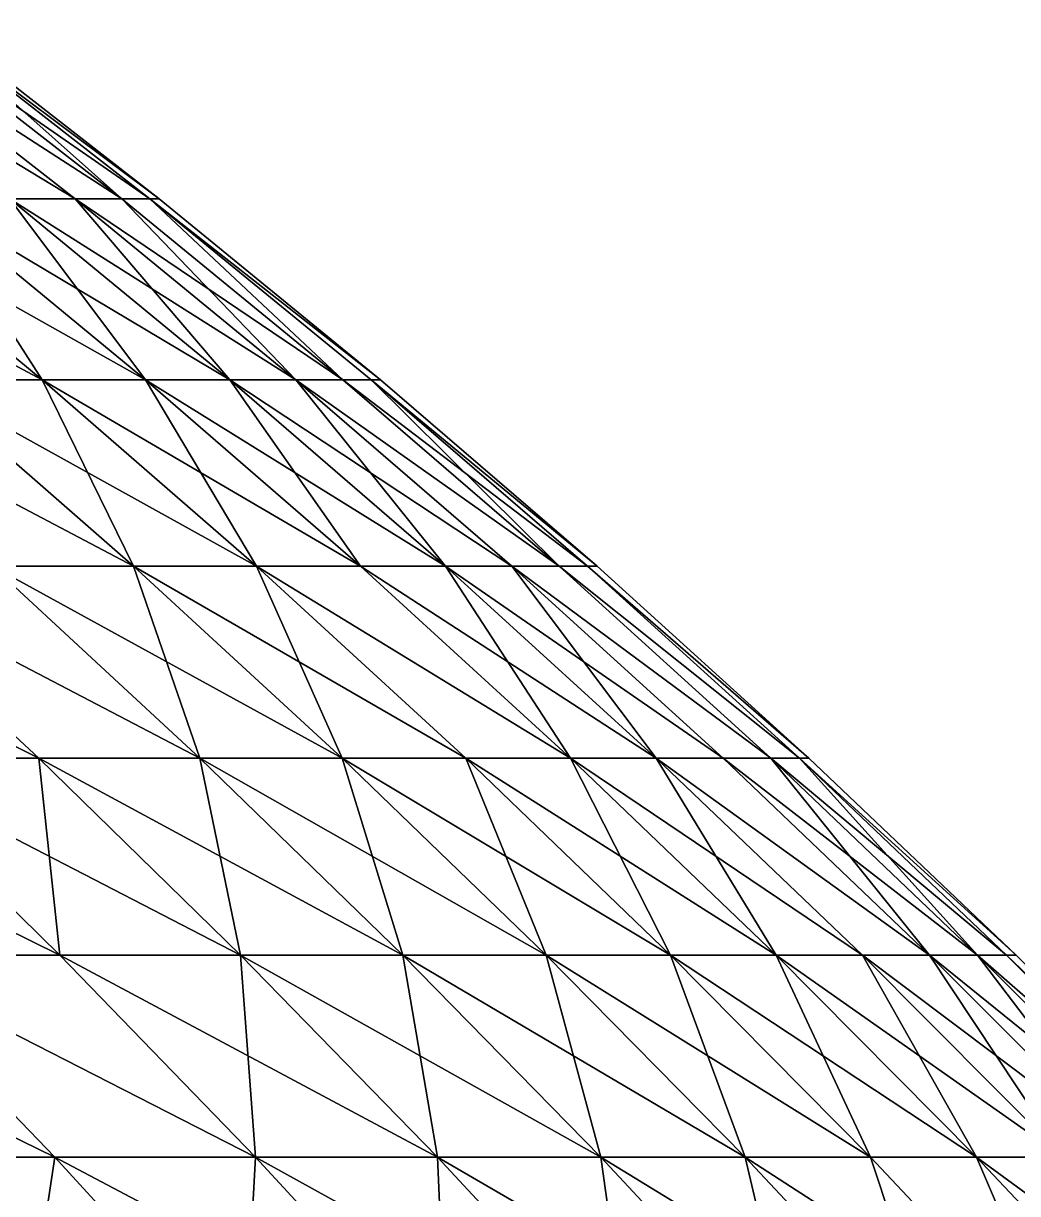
# Model space of a CAD drawing. Header units: millimetres. Extents: x -3250 to 6200, y -3250 to 3250.
# Drawn here: x 5889.3 to 5958.7, y 556.1 to 637.7 of the extents above; entities that cross this region are included whole.
import ezdxf

# ---------------------------------------------------------------- set-up
doc = ezdxf.new("R2010")
doc.units = ezdxf.units.MM
doc.header["$MEASUREMENT"] = 0
doc.layers.add('MESH_3D', color=2, linetype='CONTINUOUS')

msp = doc.modelspace()

# ---------------------------------------------------------------- linework, layer by layer
at = {"layer": 'MESH_3D'}
for points in [[(5872.692, 637.706, 2592.596), (5892.923, 625.465, 2643.157), (5888.362, 625.465, 2591.028)], [(5872.692, 637.706, 2592.596), (5877.219, 637.706, 2644.334), (5892.923, 625.465, 2643.157)], [(5877.219, 637.706, 2644.334), (5896.183, 625.465, 2695.384), (5892.923, 625.465, 2643.157)], [(5877.219, 637.706, 2644.334), (5880.454, 637.706, 2696.169), (5896.183, 625.465, 2695.384)], [(5877.219, 637.706, 24055.666), (5888.362, 625.465, 24108.972), (5892.923, 625.465, 24056.843)], [(5896.183, 625.465, 24004.616), (5877.219, 637.706, 24055.666), (5892.923, 625.465, 24056.843)], [(5880.454, 637.706, 24003.831), (5877.219, 637.706, 24055.666), (5896.183, 625.465, 24004.616)], [(5880.454, 637.706, 2696.169), (5898.139, 625.465, 2747.676), (5896.183, 625.465, 2695.384)], [(5880.454, 637.706, 2696.169), (5882.396, 637.706, 2748.068), (5898.139, 625.465, 2747.676)], [(5882.396, 637.706, 23951.932), (5880.454, 637.706, 24003.831), (5896.183, 625.465, 24004.616)], [(5882.396, 637.706, 2748.068), (5898.792, 625.465, 2800), (5898.139, 625.465, 2747.676)], [(5882.396, 637.706, 2748.068), (5883.044, 637.706, 2800), (5898.792, 625.465, 2800)], [(5882.396, 637.706, 23951.932), (5896.183, 625.465, 24004.616), (5898.139, 625.465, 23952.324)], [(5882.396, 637.706, 23951.932), (5898.139, 625.465, 23952.324), (5898.792, 625.465, 23900)], [(5882.396, 637.706, 23951.932), (5898.792, 625.465, 23900), (5883.044, 637.706, 23900)], [(5898.792, 625.465, 23900), (5898.792, 625.465, 2800), (5883.044, 637.706, 2800)], [(5883.044, 637.706, 23900), (5898.792, 625.465, 23900), (5883.044, 637.706, 2800)], [(5866.906, 625.465, 2435.549), (5890.616, 612.836, 2484.89), (5882.11, 612.836, 2432.868)], [(5866.906, 625.465, 2435.549), (5875.35, 625.465, 2487.191), (5890.616, 612.836, 2484.89)], [(5875.35, 625.465, 2487.191), (5882.504, 625.465, 2539.028), (5897.822, 612.836, 2537.109)], [(5875.35, 625.465, 2487.191), (5897.822, 612.836, 2537.109), (5890.616, 612.836, 2484.89)], [(5875.35, 625.465, 24212.809), (5882.11, 612.836, 24267.132), (5890.616, 612.836, 24215.11)], [(5882.504, 625.465, 24160.972), (5875.35, 625.465, 24212.809), (5890.616, 612.836, 24215.11)], [(5882.504, 625.465, 2539.028), (5888.362, 625.465, 2591.028), (5903.724, 612.836, 2589.491)], [(5882.504, 625.465, 2539.028), (5903.724, 612.836, 2589.491), (5897.822, 612.836, 2537.109)], [(5882.504, 625.465, 24160.972), (5890.616, 612.836, 24215.11), (5897.822, 612.836, 24162.891)], [(5888.362, 625.465, 24108.972), (5882.504, 625.465, 24160.972), (5897.822, 612.836, 24162.891)], [(5888.362, 625.465, 2591.028), (5892.923, 625.465, 2643.157), (5908.318, 612.836, 2642.003)], [(5888.362, 625.465, 2591.028), (5908.318, 612.836, 2642.003), (5903.724, 612.836, 2589.491)], [(5888.362, 625.465, 24108.972), (5897.822, 612.836, 24162.891), (5903.724, 612.836, 24110.509)], [(5892.923, 625.465, 24056.843), (5888.362, 625.465, 24108.972), (5903.724, 612.836, 24110.509)], [(5892.923, 625.465, 2643.157), (5911.602, 612.836, 2694.614), (5908.318, 612.836, 2642.003)], [(5892.923, 625.465, 2643.157), (5896.183, 625.465, 2695.384), (5911.602, 612.836, 2694.614)], [(5892.923, 625.465, 24056.843), (5903.724, 612.836, 24110.509), (5908.318, 612.836, 24057.997)], [(5896.183, 625.465, 24004.616), (5892.923, 625.465, 24056.843), (5908.318, 612.836, 24057.997)], [(5896.183, 625.465, 2695.384), (5898.139, 625.465, 2747.676), (5911.602, 612.836, 2694.614)], [(5896.183, 625.465, 24004.616), (5908.318, 612.836, 24057.997), (5911.602, 612.836, 24005.386)], [(5898.139, 625.465, 23952.324), (5896.183, 625.465, 24004.616), (5911.602, 612.836, 24005.386)], [(5898.139, 625.465, 2747.676), (5898.792, 625.465, 2800), (5914.23, 612.836, 2800)], [(5898.139, 625.465, 2747.676), (5914.23, 612.836, 2800), (5913.573, 612.836, 2747.291)], [(5911.602, 612.836, 2694.614), (5898.139, 625.465, 2747.676), (5913.573, 612.836, 2747.291)], [(5898.139, 625.465, 23952.324), (5913.573, 612.836, 23952.709), (5914.23, 612.836, 23900)], [(5898.139, 625.465, 23952.324), (5911.602, 612.836, 24005.386), (5913.573, 612.836, 23952.709)], [(5898.139, 625.465, 23952.324), (5914.23, 612.836, 23900), (5898.792, 625.465, 23900)], [(5914.23, 612.836, 23900), (5914.23, 612.836, 2800), (5898.792, 625.465, 2800)], [(5898.792, 625.465, 23900), (5914.23, 612.836, 23900), (5898.792, 625.465, 2800)], [(5872.31, 612.836, 2381.073), (5882.11, 612.836, 2432.868), (5896.999, 599.825, 2430.242)], [(5872.31, 612.836, 2381.073), (5896.999, 599.825, 2430.242), (5887.129, 599.825, 2378.078)], [(5882.11, 612.836, 2432.868), (5890.616, 612.836, 2484.89), (5905.566, 599.825, 2482.637)], [(5882.11, 612.836, 2432.868), (5905.566, 599.825, 2482.637), (5896.999, 599.825, 2430.242)], [(5882.11, 612.836, 24267.132), (5887.129, 599.825, 24321.922), (5896.999, 599.825, 24269.758)], [(5890.616, 612.836, 24215.11), (5882.11, 612.836, 24267.132), (5896.999, 599.825, 24269.758)], [(5890.616, 612.836, 2484.89), (5897.822, 612.836, 2537.109), (5912.823, 599.825, 2535.229)], [(5890.616, 612.836, 2484.89), (5912.823, 599.825, 2535.229), (5905.566, 599.825, 2482.637)], [(5890.616, 612.836, 24215.11), (5896.999, 599.825, 24269.758), (5905.566, 599.825, 24217.363)], [(5897.822, 612.836, 24162.891), (5890.616, 612.836, 24215.11), (5905.566, 599.825, 24217.363)], [(5897.822, 612.836, 2537.109), (5918.767, 599.825, 2587.985), (5912.823, 599.825, 2535.229)], [(5897.822, 612.836, 2537.109), (5903.724, 612.836, 2589.491), (5918.767, 599.825, 2587.985)], [(5897.822, 612.836, 24162.891), (5905.566, 599.825, 24217.363), (5912.823, 599.825, 24164.771)], [(5903.724, 612.836, 24110.509), (5897.822, 612.836, 24162.891), (5912.823, 599.825, 24164.771)], [(5903.724, 612.836, 2589.491), (5908.318, 612.836, 2642.003), (5923.395, 599.825, 2640.874)], [(5903.724, 612.836, 2589.491), (5923.395, 599.825, 2640.874), (5918.767, 599.825, 2587.985)], [(5903.724, 612.836, 24110.509), (5912.823, 599.825, 24164.771), (5918.767, 599.825, 24112.015)], [(5908.318, 612.836, 24057.997), (5903.724, 612.836, 24110.509), (5918.767, 599.825, 24112.015)], [(5908.318, 612.836, 2642.003), (5911.602, 612.836, 2694.614), (5926.702, 599.825, 2693.861)], [(5908.318, 612.836, 2642.003), (5926.702, 599.825, 2693.861), (5923.395, 599.825, 2640.874)], [(5908.318, 612.836, 24057.997), (5918.767, 599.825, 24112.015), (5923.395, 599.825, 24059.126)], [(5926.702, 599.825, 24006.139), (5908.318, 612.836, 24057.997), (5923.395, 599.825, 24059.126)], [(5911.602, 612.836, 24005.386), (5908.318, 612.836, 24057.997), (5926.702, 599.825, 24006.139)], [(5911.602, 612.836, 2694.614), (5928.687, 599.825, 2746.914), (5926.702, 599.825, 2693.861)], [(5911.602, 612.836, 2694.614), (5913.573, 612.836, 2747.291), (5928.687, 599.825, 2746.914)], [(5913.573, 612.836, 23952.709), (5911.602, 612.836, 24005.386), (5926.702, 599.825, 24006.139)], [(5913.573, 612.836, 2747.291), (5914.23, 612.836, 2800), (5929.349, 599.825, 2800)], [(5913.573, 612.836, 2747.291), (5929.349, 599.825, 2800), (5928.687, 599.825, 2746.914)], [(5913.573, 612.836, 23952.709), (5926.702, 599.825, 24006.139), (5928.687, 599.825, 23953.086)], [(5913.573, 612.836, 23952.709), (5929.349, 599.825, 23900), (5914.23, 612.836, 23900)], [(5913.573, 612.836, 23952.709), (5928.687, 599.825, 23953.086), (5929.349, 599.825, 23900)], [(5914.23, 612.836, 23900), (5929.349, 599.825, 2800), (5914.23, 612.836, 2800)], [(5914.23, 612.836, 23900), (5929.349, 599.825, 23900), (5929.349, 599.825, 2800)], [(5863.503, 599.825, 2274.567), (5890.38, 586.441, 2322.884), (5877.836, 586.441, 2270.918)], [(5863.503, 599.825, 2274.567), (5875.961, 599.825, 2326.175), (5890.38, 586.441, 2322.884)], [(5875.961, 599.825, 2326.175), (5887.129, 599.825, 2378.078), (5901.625, 586.441, 2375.147)], [(5875.961, 599.825, 2326.175), (5901.625, 586.441, 2375.147), (5890.38, 586.441, 2322.884)], [(5875.961, 599.825, 24373.825), (5877.836, 586.441, 24429.082), (5890.38, 586.441, 24377.116)], [(5901.625, 586.441, 24324.853), (5875.961, 599.825, 24373.825), (5890.38, 586.441, 24377.116)], [(5887.129, 599.825, 24321.922), (5875.961, 599.825, 24373.825), (5901.625, 586.441, 24324.853)], [(5887.129, 599.825, 2378.078), (5911.564, 586.441, 2427.674), (5901.625, 586.441, 2375.147)], [(5887.129, 599.825, 2378.078), (5896.999, 599.825, 2430.242), (5911.564, 586.441, 2427.674)], [(5896.999, 599.825, 24269.758), (5887.129, 599.825, 24321.922), (5901.625, 586.441, 24324.853)], [(5896.999, 599.825, 2430.242), (5920.19, 586.441, 2480.433), (5911.564, 586.441, 2427.674)], [(5896.999, 599.825, 2430.242), (5905.566, 599.825, 2482.637), (5920.19, 586.441, 2480.433)], [(5896.999, 599.825, 24269.758), (5901.625, 586.441, 24324.853), (5911.564, 586.441, 24272.326)], [(5905.566, 599.825, 24217.363), (5896.999, 599.825, 24269.758), (5911.564, 586.441, 24272.326)], [(5905.566, 599.825, 2482.637), (5912.823, 599.825, 2535.229), (5927.498, 586.441, 2533.39)], [(5905.566, 599.825, 2482.637), (5927.498, 586.441, 2533.39), (5920.19, 586.441, 2480.433)], [(5905.566, 599.825, 24217.363), (5911.564, 586.441, 24272.326), (5920.19, 586.441, 24219.567)], [(5927.498, 586.441, 24166.61), (5905.566, 599.825, 24217.363), (5920.19, 586.441, 24219.567)], [(5912.823, 599.825, 24164.771), (5905.566, 599.825, 24217.363), (5927.498, 586.441, 24166.61)], [(5912.823, 599.825, 2535.229), (5933.483, 586.441, 2586.513), (5927.498, 586.441, 2533.39)], [(5912.823, 599.825, 2535.229), (5918.767, 599.825, 2587.985), (5933.483, 586.441, 2586.513)], [(5918.767, 599.825, 24112.015), (5912.823, 599.825, 24164.771), (5927.498, 586.441, 24166.61)], [(5918.767, 599.825, 2587.985), (5923.395, 599.825, 2640.874), (5938.143, 586.441, 2639.768)], [(5918.767, 599.825, 2587.985), (5938.143, 586.441, 2639.768), (5933.483, 586.441, 2586.513)], [(5918.767, 599.825, 24112.015), (5927.498, 586.441, 24166.61), (5933.483, 586.441, 24113.487)], [(5923.395, 599.825, 24059.126), (5918.767, 599.825, 24112.015), (5933.483, 586.441, 24113.487)], [(5923.395, 599.825, 2640.874), (5926.702, 599.825, 2693.861), (5941.473, 586.441, 2693.124)], [(5923.395, 599.825, 2640.874), (5941.473, 586.441, 2693.124), (5938.143, 586.441, 2639.768)], [(5923.395, 599.825, 24059.126), (5933.483, 586.441, 24113.487), (5938.143, 586.441, 24060.232)], [(5941.473, 586.441, 24006.876), (5923.395, 599.825, 24059.126), (5938.143, 586.441, 24060.232)], [(5926.702, 599.825, 24006.139), (5923.395, 599.825, 24059.126), (5941.473, 586.441, 24006.876)], [(5926.702, 599.825, 2693.861), (5943.472, 586.441, 2746.545), (5941.473, 586.441, 2693.124)], [(5926.702, 599.825, 2693.861), (5928.687, 599.825, 2746.914), (5943.472, 586.441, 2746.545)], [(5943.472, 586.441, 23953.455), (5926.702, 599.825, 24006.139), (5941.473, 586.441, 24006.876)], [(5928.687, 599.825, 23953.086), (5926.702, 599.825, 24006.139), (5943.472, 586.441, 23953.455)], [(5928.687, 599.825, 2746.914), (5944.138, 586.441, 2800), (5943.472, 586.441, 2746.545)], [(5928.687, 599.825, 2746.914), (5929.349, 599.825, 2800), (5944.138, 586.441, 2800)], [(5928.687, 599.825, 23953.086), (5943.472, 586.441, 23953.455), (5944.138, 586.441, 23900)], [(5928.687, 599.825, 23953.086), (5944.138, 586.441, 23900), (5929.349, 599.825, 23900)], [(5944.138, 586.441, 23900), (5944.138, 586.441, 2800), (5929.349, 599.825, 2800)], [(5929.349, 599.825, 23900), (5944.138, 586.441, 23900), (5929.349, 599.825, 2800)], [(5863.999, 586.441, 2219.281), (5877.836, 586.441, 2270.918), (5891.84, 572.693, 2267.352)], [(5863.999, 586.441, 2219.281), (5891.84, 572.693, 2267.352), (5877.911, 572.693, 2215.367)], [(5877.836, 586.441, 2270.918), (5890.38, 586.441, 2322.884), (5904.469, 572.693, 2319.669)], [(5877.836, 586.441, 2270.918), (5904.469, 572.693, 2319.669), (5891.84, 572.693, 2267.352)], [(5877.836, 586.441, 24429.082), (5877.911, 572.693, 24484.633), (5891.84, 572.693, 24432.648)], [(5890.38, 586.441, 24377.116), (5877.836, 586.441, 24429.082), (5891.84, 572.693, 24432.648)], [(5890.38, 586.441, 2322.884), (5901.625, 586.441, 2375.147), (5915.79, 572.693, 2372.284)], [(5890.38, 586.441, 2322.884), (5915.79, 572.693, 2372.284), (5904.469, 572.693, 2319.669)], [(5890.38, 586.441, 24377.116), (5891.84, 572.693, 24432.648), (5904.469, 572.693, 24380.331)], [(5901.625, 586.441, 24324.853), (5890.38, 586.441, 24377.116), (5904.469, 572.693, 24380.331)], [(5901.625, 586.441, 2375.147), (5925.796, 572.693, 2425.165), (5915.79, 572.693, 2372.284)], [(5901.625, 586.441, 2375.147), (5911.564, 586.441, 2427.674), (5925.796, 572.693, 2425.165)], [(5901.625, 586.441, 24324.853), (5904.469, 572.693, 24380.331), (5915.79, 572.693, 24327.716)], [(5911.564, 586.441, 24272.326), (5901.625, 586.441, 24324.853), (5915.79, 572.693, 24327.716)], [(5911.564, 586.441, 2427.674), (5934.48, 572.693, 2478.279), (5925.796, 572.693, 2425.165)], [(5911.564, 586.441, 2427.674), (5920.19, 586.441, 2480.433), (5934.48, 572.693, 2478.279)], [(5911.564, 586.441, 24272.326), (5915.79, 572.693, 24327.716), (5925.796, 572.693, 24274.835)], [(5920.19, 586.441, 24219.567), (5911.564, 586.441, 24272.326), (5925.796, 572.693, 24274.835)], [(5920.19, 586.441, 2480.433), (5941.837, 572.693, 2531.593), (5934.48, 572.693, 2478.279)], [(5920.19, 586.441, 2480.433), (5927.498, 586.441, 2533.39), (5941.837, 572.693, 2531.593)], [(5920.19, 586.441, 24219.567), (5925.796, 572.693, 24274.835), (5934.48, 572.693, 24221.721)], [(5927.498, 586.441, 24166.61), (5920.19, 586.441, 24219.567), (5934.48, 572.693, 24221.721)], [(5927.498, 586.441, 2533.39), (5947.863, 572.693, 2585.074), (5941.837, 572.693, 2531.593)], [(5927.498, 586.441, 2533.39), (5933.483, 586.441, 2586.513), (5947.863, 572.693, 2585.074)], [(5927.498, 586.441, 24166.61), (5934.48, 572.693, 24221.721), (5941.837, 572.693, 24168.407)], [(5933.483, 586.441, 24113.487), (5927.498, 586.441, 24166.61), (5941.837, 572.693, 24168.407)], [(5933.483, 586.441, 2586.513), (5952.554, 572.693, 2638.688), (5947.863, 572.693, 2585.074)], [(5933.483, 586.441, 2586.513), (5938.143, 586.441, 2639.768), (5952.554, 572.693, 2638.688)], [(5933.483, 586.441, 24113.487), (5941.837, 572.693, 24168.407), (5947.863, 572.693, 24114.926)], [(5952.554, 572.693, 24061.312), (5933.483, 586.441, 24113.487), (5947.863, 572.693, 24114.926)], [(5938.143, 586.441, 24060.232), (5933.483, 586.441, 24113.487), (5952.554, 572.693, 24061.312)], [(5938.143, 586.441, 2639.768), (5941.473, 586.441, 2693.124), (5955.906, 572.693, 2692.403)], [(5938.143, 586.441, 2639.768), (5955.906, 572.693, 2692.403), (5952.554, 572.693, 2638.688)], [(5941.473, 586.441, 24006.876), (5938.143, 586.441, 24060.232), (5952.554, 572.693, 24061.312)], [(5941.473, 586.441, 2693.124), (5957.919, 572.693, 2746.185), (5955.906, 572.693, 2692.403)], [(5941.473, 586.441, 2693.124), (5943.472, 586.441, 2746.545), (5957.919, 572.693, 2746.185)], [(5941.473, 586.441, 24006.876), (5952.554, 572.693, 24061.312), (5955.906, 572.693, 24007.597)], [(5943.472, 586.441, 23953.455), (5941.473, 586.441, 24006.876), (5955.906, 572.693, 24007.597)], [(5943.472, 586.441, 2746.545), (5944.138, 586.441, 2800), (5958.589, 572.693, 2800)], [(5943.472, 586.441, 2746.545), (5958.589, 572.693, 2800), (5957.919, 572.693, 2746.185)], [(5943.472, 586.441, 23953.455), (5955.906, 572.693, 24007.597), (5957.919, 572.693, 23953.815)], [(5943.472, 586.441, 23953.455), (5958.589, 572.693, 23900), (5944.138, 586.441, 23900)], [(5943.472, 586.441, 23953.455), (5957.919, 572.693, 23953.815), (5958.589, 572.693, 23900)], [(5958.589, 572.693, 23900), (5958.589, 572.693, 2800), (5944.138, 586.441, 2800)], [(5944.138, 586.441, 23900), (5958.589, 572.693, 23900), (5944.138, 586.441, 2800)], [(5862.689, 572.693, 2163.745), (5877.911, 572.693, 2215.367), (5891.487, 558.589, 2211.547)], [(5862.689, 572.693, 2163.745), (5891.487, 558.589, 2211.547), (5876.167, 558.589, 2159.587)], [(5877.911, 572.693, 24484.633), (5876.167, 558.589, 24540.413), (5891.487, 558.589, 24488.453)], [(5877.911, 572.693, 2215.367), (5905.508, 558.589, 2263.872), (5891.487, 558.589, 2211.547)], [(5877.911, 572.693, 2215.367), (5891.84, 572.693, 2267.352), (5905.508, 558.589, 2263.872)], [(5905.508, 558.589, 24436.128), (5877.911, 572.693, 24484.633), (5891.487, 558.589, 24488.453)], [(5891.84, 572.693, 24432.648), (5877.911, 572.693, 24484.633), (5905.508, 558.589, 24436.128)], [(5891.84, 572.693, 2267.352), (5904.469, 572.693, 2319.669), (5918.22, 558.589, 2316.53)], [(5891.84, 572.693, 2267.352), (5918.22, 558.589, 2316.53), (5905.508, 558.589, 2263.872)], [(5904.469, 572.693, 24380.331), (5891.84, 572.693, 24432.648), (5905.508, 558.589, 24436.128)], [(5904.469, 572.693, 2319.669), (5929.614, 558.589, 2369.489), (5918.22, 558.589, 2316.53)], [(5904.469, 572.693, 2319.669), (5915.79, 572.693, 2372.284), (5929.614, 558.589, 2369.489)], [(5904.469, 572.693, 24380.331), (5905.508, 558.589, 24436.128), (5918.22, 558.589, 24383.47)], [(5915.79, 572.693, 24327.716), (5904.469, 572.693, 24380.331), (5918.22, 558.589, 24383.47)], [(5915.79, 572.693, 2372.284), (5925.796, 572.693, 2425.165), (5939.685, 558.589, 2422.716)], [(5915.79, 572.693, 2372.284), (5939.685, 558.589, 2422.716), (5929.614, 558.589, 2369.489)], [(5915.79, 572.693, 24327.716), (5918.22, 558.589, 24383.47), (5929.614, 558.589, 24330.511)], [(5925.796, 572.693, 24274.835), (5915.79, 572.693, 24327.716), (5929.614, 558.589, 24330.511)], [(5925.796, 572.693, 2425.165), (5948.426, 558.589, 2476.177), (5939.685, 558.589, 2422.716)], [(5925.796, 572.693, 2425.165), (5934.48, 572.693, 2478.279), (5948.426, 558.589, 2476.177)], [(5925.796, 572.693, 24274.835), (5929.614, 558.589, 24330.511), (5939.685, 558.589, 24277.284)], [(5934.48, 572.693, 24221.721), (5925.796, 572.693, 24274.835), (5939.685, 558.589, 24277.284)], [(5934.48, 572.693, 2478.279), (5941.837, 572.693, 2531.593), (5955.832, 558.589, 2529.839)], [(5934.48, 572.693, 2478.279), (5955.832, 558.589, 2529.839), (5948.426, 558.589, 2476.177)], [(5934.48, 572.693, 24221.721), (5939.685, 558.589, 24277.284), (5948.426, 558.589, 24223.823)], [(5941.837, 572.693, 24168.407), (5934.48, 572.693, 24221.721), (5948.426, 558.589, 24223.823)], [(5941.837, 572.693, 2531.593), (5947.863, 572.693, 2585.074), (5961.897, 558.589, 2583.67)], [(5941.837, 572.693, 2531.593), (5961.897, 558.589, 2583.67), (5955.832, 558.589, 2529.839)], [(5941.837, 572.693, 24168.407), (5948.426, 558.589, 24223.823), (5955.832, 558.589, 24170.161)], [(5947.863, 572.693, 24114.926), (5941.837, 572.693, 24168.407), (5955.832, 558.589, 24170.161)], [(5947.863, 572.693, 2585.074), (5952.554, 572.693, 2638.688), (5966.618, 558.589, 2637.634)], [(5947.863, 572.693, 2585.074), (5966.618, 558.589, 2637.634), (5961.897, 558.589, 2583.67)], [(5947.863, 572.693, 24114.926), (5955.832, 558.589, 24170.161), (5961.897, 558.589, 24116.33)], [(5952.554, 572.693, 24061.312), (5947.863, 572.693, 24114.926), (5961.897, 558.589, 24116.33)], [(5952.554, 572.693, 2638.688), (5955.906, 572.693, 2692.403), (5969.993, 558.589, 2691.7)], [(5952.554, 572.693, 2638.688), (5969.993, 558.589, 2691.7), (5966.618, 558.589, 2637.634)], [(5952.554, 572.693, 24061.312), (5961.897, 558.589, 24116.33), (5966.618, 558.589, 24062.366)], [(5955.906, 572.693, 24007.597), (5952.554, 572.693, 24061.312), (5966.618, 558.589, 24062.366)], [(5955.906, 572.693, 2692.403), (5957.919, 572.693, 2746.185), (5972.018, 558.589, 2745.833)], [(5955.906, 572.693, 2692.403), (5972.018, 558.589, 2745.833), (5969.993, 558.589, 2691.7)], [(5955.906, 572.693, 24007.597), (5966.618, 558.589, 24062.366), (5969.993, 558.589, 24008.3)], [(5972.018, 558.589, 23954.167), (5955.906, 572.693, 24007.597), (5969.993, 558.589, 24008.3)], [(5957.919, 572.693, 23953.815), (5955.906, 572.693, 24007.597), (5972.018, 558.589, 23954.167)], [(5957.919, 572.693, 2746.185), (5958.589, 572.693, 2800), (5972.693, 558.589, 2800)], [(5957.919, 572.693, 2746.185), (5972.693, 558.589, 2800), (5972.018, 558.589, 2745.833)], [(5957.919, 572.693, 23953.815), (5972.018, 558.589, 23954.167), (5972.693, 558.589, 23900)], [(5957.919, 572.693, 23953.815), (5972.693, 558.589, 23900), (5958.589, 572.693, 23900)], [(5972.693, 558.589, 23900), (5972.693, 558.589, 2800), (5958.589, 572.693, 2800)], [(5958.589, 572.693, 23900), (5972.693, 558.589, 23900), (5958.589, 572.693, 2800)], [(5876.167, 558.589, 24540.413), (5872.588, 544.138, 24596.352), (5889.304, 544.138, 24544.465)], [(5876.167, 558.589, 2159.587), (5904.722, 544.138, 2207.823), (5889.304, 544.138, 2155.535)], [(5876.167, 558.589, 2159.587), (5891.487, 558.589, 2211.547), (5904.722, 544.138, 2207.823)], [(5891.487, 558.589, 24488.453), (5876.167, 558.589, 24540.413), (5889.304, 544.138, 24544.465)], [(5891.487, 558.589, 24488.453), (5889.304, 544.138, 24544.465), (5904.722, 544.138, 24492.177)], [(5891.487, 558.589, 2211.547), (5905.508, 558.589, 2263.872), (5918.831, 544.138, 2260.479)], [(5891.487, 558.589, 2211.547), (5918.831, 544.138, 2260.479), (5904.722, 544.138, 2207.823)], [(5905.508, 558.589, 24436.128), (5891.487, 558.589, 24488.453), (5904.722, 544.138, 24492.177)], [(5905.508, 558.589, 24436.128), (5904.722, 544.138, 24492.177), (5918.831, 544.138, 24439.521)], [(5905.508, 558.589, 2263.872), (5931.623, 544.138, 2313.471), (5918.831, 544.138, 2260.479)], [(5905.508, 558.589, 2263.872), (5918.22, 558.589, 2316.53), (5931.623, 544.138, 2313.471)], [(5918.22, 558.589, 24383.47), (5905.508, 558.589, 24436.128), (5918.831, 544.138, 24439.521)], [(5918.22, 558.589, 2316.53), (5943.09, 544.138, 2366.765), (5931.623, 544.138, 2313.471)], [(5918.22, 558.589, 2316.53), (5929.614, 558.589, 2369.489), (5943.09, 544.138, 2366.765)], [(5918.22, 558.589, 24383.47), (5918.831, 544.138, 24439.521), (5931.623, 544.138, 24386.529)], [(5929.614, 558.589, 24330.511), (5918.22, 558.589, 24383.47), (5931.623, 544.138, 24386.529)], [(5929.614, 558.589, 2369.489), (5953.225, 544.138, 2420.328), (5943.09, 544.138, 2366.765)], [(5929.614, 558.589, 2369.489), (5939.685, 558.589, 2422.716), (5953.225, 544.138, 2420.328)], [(5929.614, 558.589, 24330.511), (5931.623, 544.138, 24386.529), (5943.09, 544.138, 24333.235)], [(5939.685, 558.589, 24277.284), (5929.614, 558.589, 24330.511), (5943.09, 544.138, 24333.235)], [(5939.685, 558.589, 2422.716), (5948.426, 558.589, 2476.177), (5962.021, 544.138, 2474.128)], [(5939.685, 558.589, 2422.716), (5962.021, 544.138, 2474.128), (5953.225, 544.138, 2420.328)], [(5939.685, 558.589, 24277.284), (5943.09, 544.138, 24333.235), (5953.225, 544.138, 24279.672)], [(5948.426, 558.589, 24223.823), (5939.685, 558.589, 24277.284), (5953.225, 544.138, 24279.672)], [(5948.426, 558.589, 2476.177), (5955.832, 558.589, 2529.839), (5962.021, 544.138, 2474.128)], [(5948.426, 558.589, 24223.823), (5953.225, 544.138, 24279.672), (5962.021, 544.138, 24225.872)], [(5955.832, 558.589, 24170.161), (5948.426, 558.589, 24223.823), (5962.021, 544.138, 24225.872)], [(5955.832, 558.589, 2529.839), (5975.577, 544.138, 2582.301), (5969.473, 544.138, 2528.13)], [(5955.832, 558.589, 2529.839), (5961.897, 558.589, 2583.67), (5975.577, 544.138, 2582.301)], [(5962.021, 544.138, 2474.128), (5955.832, 558.589, 2529.839), (5969.473, 544.138, 2528.13)], [(5955.832, 558.589, 24170.161), (5962.021, 544.138, 24225.872), (5969.473, 544.138, 24171.87)], [(5961.897, 558.589, 24116.33), (5955.832, 558.589, 24170.161), (5969.473, 544.138, 24171.87)]]:
    msp.add_3dface(points, dxfattribs=at)

doc.saveas('drawing.dxf')
